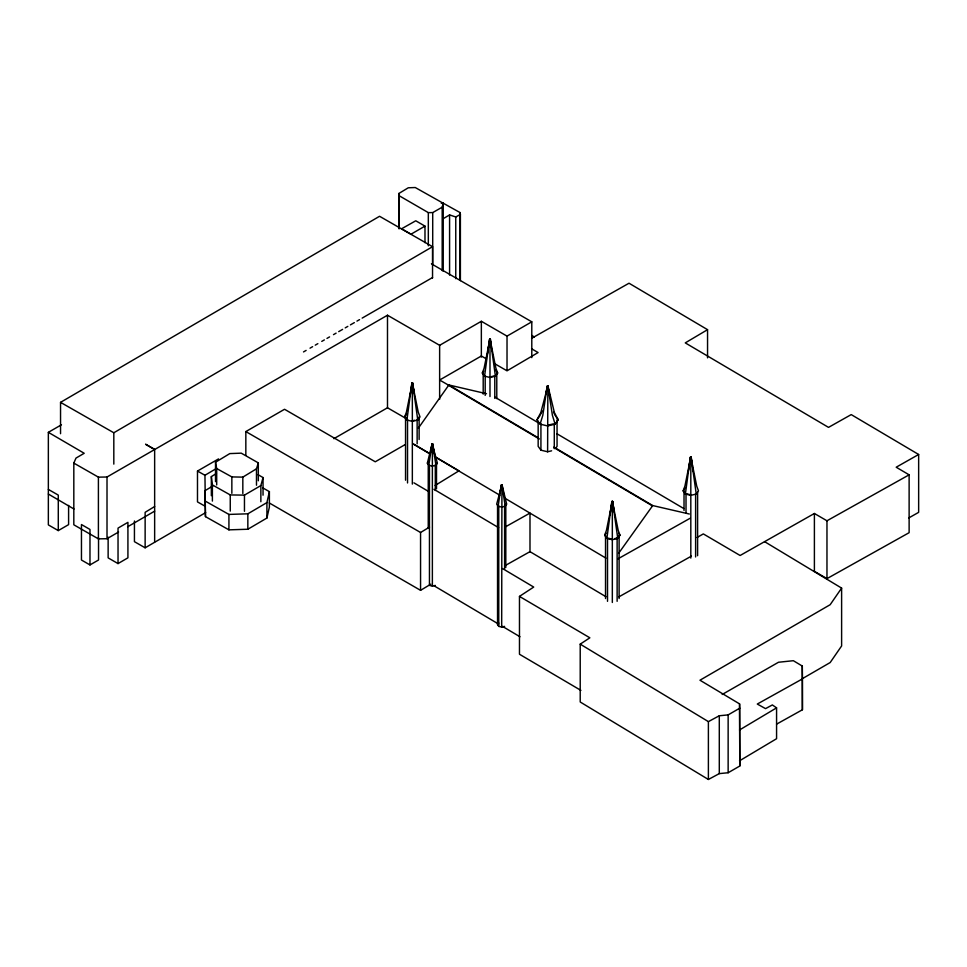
<?xml version="1.0" encoding="UTF-8"?>
<svg xmlns="http://www.w3.org/2000/svg" width="967" height="967" viewBox="0 0 967 967"><rect width="100%" height="100%" fill="white"/><g stroke="black" fill="none" stroke-linecap="round" stroke-linejoin="round"><path stroke-width="1.45" d="M502.042 484.89L506.696 504.17L505.233 506.212L501.68 507.071L498.138 506.212L496.663 504.17L501.933 484.745L501.68 627.075L504.605 626.386M547.963 386.051L554.393 412.571L558.237 419.799L555.118 424.138L547.612 425.939L540.094 424.138L536.975 419.799L540.819 412.571L547.854 385.906L547.612 451.77L551.613 450.815M411.857 383.162L406.914 420.041L412.341 421.346L417.768 420.041L420.016 416.91L418.24 412.087L412.341 382.896L406.43 412.087L404.665 416.91L406.914 420.041M489.52 339.296L484.564 376.175L489.991 377.468L495.418 376.175L497.667 373.044L495.902 368.222L489.991 339.018L484.092 368.222L482.315 373.044L484.564 376.175M611.845 501.522L606.889 538.401L612.329 539.695L617.756 538.401L620.004 535.259L618.227 530.448L612.329 501.244L606.418 530.448L604.653 535.259L606.889 538.401M690.341 457.161L685.385 494.04L690.813 495.346L696.24 494.04L698.488 490.91L696.723 486.087L690.813 456.895L684.914 486.087L683.137 490.91L685.385 494.04M410.081 396.325L412.002 382.968M487.525 353.934L487.948 350.973M488.383 347.999L489.653 339.103M610.068 514.674L611.99 501.329M688.564 470.325L688.987 467.363M689.411 464.39L690.486 456.968M432.019 443.901L428.828 465.236L432.37 466.094L435.924 465.236L437.398 463.193L432.128 443.768L427.354 463.193L428.828 465.236M501.329 484.89L498.138 506.212M547.249 386.051L542.801 415.339L540.094 424.138M430.484 452.459L432.128 443.768M498.972 497.775L499.516 494.886M500.06 491.985L501.438 484.745M546.282 391.526L547.358 385.906M216.632 468.342L204.956 475.268L205.463 516.632L228.925 529.843L247.842 529.239L266.916 518.034L266.916 502.598L269.382 491.635L262.903 487.948M266.916 518.034L269.382 507.059L269.382 491.635M442.185 270.555L442.185 207.18L443.237 203.251L415.254 187.525L408.279 187.791L398.767 193.533L398.767 228.248M260.86 501.728L260.86 485.567L263.036 477.553L257.947 474.64M256.485 485.229L256.485 468.814L258.31 462.879L241.242 453.16L229.795 453.596L215.52 462.226L215.52 481.639M118.603 532.007L107.011 538.716L98.404 538.861L73.818 524.803L73.818 463.096L75.994 458.08L84.214 453.281L48.35 432.334L61.441 424.803M540.638 414.335L542.269 410.927M764.583 541.653L841.616 588.105L830.182 604.689L699.963 680.212L739.586 703.903L739.791 766.021L728.139 772.742L719.291 773.612L708.388 779.475L580.212 701.994L580.212 644.143L589.858 637.809L519.472 596.397L533.711 587.066L502.477 568.523M418.433 428.043L448.869 384.975L486.486 393.726M618.59 553.366L652.737 505.572L689.338 514.021M432.128 444.046L432.733 443.901M412.002 383.355L412.812 383.162M404.665 416.91L406.914 413.779M482.315 373.044L483.814 370.953M427.354 463.193L428.828 461.138M536.975 419.799L540.094 415.459M555.674 448.241L557.052 446.319L557.052 419.799M501.68 627.075L498.754 626.386L497.546 624.694L498.754 623.002M611.99 501.716L612.8 501.522M604.653 535.259L606.152 533.18M617.127 601.317L617.127 538.039L619.11 535.259L619.11 598.537M683.137 490.91L685.385 487.779M489.653 339.49L490.462 339.296M690.486 457.355L691.284 457.161M211.35 495.696L211.35 476.598L216.403 473.467M435.138 485.47L458.974 470.832L434.521 456.412M154.647 506.527L145.135 512.317L145.135 547.805L134.437 541.677L134.437 520.983M215.52 462.226L216.693 468.548L231.85 476.912L242.826 477.13L256.485 468.814M145.135 547.805L205.669 512.607M269.297 502.973L420.56 590.341L420.56 532.491L429.517 527.1M420.56 590.341L430.798 584.189M739.501 729.988L776.574 707.856L772.355 704.943L765.55 708.63L757.282 704.049L802.417 678.907L802.296 666.058L793.351 660.703L778.495 662.25L722.204 694.463M739.501 760.836L776.574 738.715L776.574 707.856M443.237 218.675L449.582 214.916L455.759 216.983L460.389 214.408L460.062 212.571L443.478 203.348L441.278 203.324M212.74 486.075L204.956 490.692L205.463 516.632M531.572 338.341L629.021 283.222L707.554 329.674L685.265 342.886L828.514 427.378L851.226 414.601L918.65 454.49L918.65 512.341L908.666 517.998M205.463 501.208L228.925 514.42L247.842 513.815L266.916 502.598M60.546 433.7L60.546 402.357L379.56 216.282L432.539 246.682L432.539 278.037M113.816 464.124L113.816 432.769L432.539 246.682M211.35 476.598L212.389 484.914L230.255 494.935L244.458 495.128L260.86 485.567M118.034 563.592L127.922 557.826L127.922 522.349L118.034 528.103L118.034 563.592L108.135 557.874L108.135 537.181M801.534 679.148L830.182 662.54L841.616 645.956L841.616 588.105M424.984 226.121L410.999 234.195L401.523 228.816L415.762 220.79L424.984 226.121L424.984 242.681M303.517 351.928L306.116 350.417M310.032 348.168L312.631 346.67M315.242 345.159L317.853 343.66M321.757 341.399L324.368 339.9M326.967 338.402L329.578 336.891M333.494 334.642L336.093 333.144M338.704 331.633L342.608 329.384M345.219 327.886L347.83 326.375M350.429 324.876L354.345 322.615M356.944 321.117L359.555 319.618M362.166 318.107L432.539 277.541M73.818 463.096L98.404 477.142L107.011 477.009L387.489 315.218L439.634 345.316L481.348 321.286L507.022 336.117L531.79 321.818L431.439 263.834M48.35 432.334L48.35 524.9L58.286 530.593L68.597 524.634L68.597 505.415M204.956 506.128L197.486 501.909L197.486 471.05L218.53 458.902M127.608 526.797L154.647 511.156M89.979 564.933L89.979 529.457L81.458 524.537L81.458 560.026L89.979 564.933L98.537 560.002L98.537 537.821M333.857 438.692L387.489 407.772L405.741 418.312M580.212 644.143L708.388 721.624L719.291 715.761L728.139 714.891L739.791 708.17M245.836 455.3L245.836 431.572L284.54 409.271L375.256 461.791L405.088 444.627M398.767 193.533L399.105 195.697L428.321 212.619L432.708 212.595L442.185 207.18M697.05 537.471L703.335 533.917L740.118 555.493L814.395 513.477L826.966 520.778L909.125 474.833L909.125 532.684L826.966 578.629L814.395 571.328L814.395 513.477M918.65 454.49L896.191 467.218L909.125 474.833M617.78 558.95L690.051 518.312M618.953 596.82L691.369 556.146M505.149 527.015L529.989 513.09L529.989 552.254M505.149 565.586L529.989 551.661L605.934 596.699M776.622 724.126L802.417 709.766L802.417 678.907M489.991 376.961L494.79 375.812L494.79 398.404M412.341 420.826L414.734 420.258M547.612 425.25L552.955 423.981M614.722 538.607L617.127 538.039M429.457 464.873L429.457 585.41L432.37 586.099L435.295 585.41M538.16 421.274L538.16 446.319L540.928 450.175L547.612 451.77M690.813 494.826L686.014 493.678L686.014 513.272M611.12 538.897L607.518 538.039L607.518 601.317M197.486 471.05L204.956 475.268M145.618 444.3L154.647 449.45L154.647 542.016M60.546 402.357L113.816 432.769M48.35 489.423L58.286 495.104L58.286 530.593M486.486 358.962L481.348 356.001L439.634 380.031L448.724 385.265M494.185 363.411L507.022 370.82L538.087 352.556L531.584 348.773M245.836 431.572L420.56 532.491M145.775 444.324L154.647 449.45M531.765 335.452L534.34 336.951M48.35 494.052L73.963 509.005M580.901 690.39L519.472 654.248L519.472 596.397M494.705 397.026L538.752 423.038M556.799 433.675L683.681 508.485M413.936 444.264L429.372 453.378M413.936 482.835L429.372 491.949M448.869 384.975L538.462 437.966M554.055 447.189L652.737 505.572M448.446 385.217L539.344 438.982M553.632 447.431L652.326 505.814M412.885 443.793L429.735 453.765M436.226 457.596L499.746 495.177M504.931 498.247L605.934 558.128M433.965 489.314L498.634 527.68M433.965 585.736L498.634 624.102M502.477 626.374L519.968 636.757M555.904 416.547L558.237 419.799M618.505 533.18L620.004 535.259M495.418 369.902L497.667 373.044M406.213 417.829L407.53 419.678L407.53 482.956M553.499 412.063L555.118 415.459M555.118 424.138L552.411 415.339L547.854 386.196M696.24 494.04L691.151 457.355M617.756 538.401L612.655 501.716M495.418 376.175L490.329 339.49M417.768 420.041L412.667 383.355M547.854 385.906L550.271 398.561M501.933 484.745L503.843 494.886M432.624 443.768L435.09 456.799M505.233 506.212L501.933 485.035M435.924 465.236L432.624 444.046M691.151 456.968L692.432 465.876M692.856 468.838L693.279 471.811M612.655 501.329L614.154 511.712M490.329 339.103L491.393 346.524M412.667 382.968L413.949 391.877M739.791 766.021L739.586 703.903M802.417 709.766L802.296 666.058M826.966 520.778L826.966 578.629M728.139 714.891L728.139 772.742M719.291 715.761L719.291 773.612M708.388 721.624L708.388 779.475M707.554 329.674L707.554 357.863M697.606 492.421L697.606 555.699M695.611 493.678L695.611 556.956M690.813 456.895L690.813 558.104M684.02 490.91L684.02 510.491M612.329 501.788L612.329 602.465M605.535 535.259L605.535 598.537M554.284 423.655L554.284 448.7M547.612 385.845L547.612 388.698M540.928 423.655L540.928 450.175M531.79 321.818L531.79 357.645M507.022 336.117L507.022 370.446M505.814 567.448L505.814 504.17L504.605 505.862L504.605 569.128M501.68 484.685L501.68 487.453M498.754 505.862L498.754 626.386M497.546 505.681L497.546 624.694M496.784 373.044L496.784 398.646M489.991 339.562L489.991 396.543M485.192 375.812L485.192 395.394M483.198 373.044L483.198 394.137M481.348 321.286L481.348 357.113M460.389 214.408L460.389 280.635M460.062 212.571L460.062 280.309M455.759 216.983L455.759 278.689M449.582 214.916L449.582 275.111M443.237 203.251L443.237 271.352M439.634 345.316L439.634 399.311M436.504 463.193L436.504 488.806M435.295 464.873L435.295 490.487M432.708 212.595L432.708 265.417M432.37 444.107L432.37 586.099M428.321 212.619L428.321 245.823M428.248 463.193L428.248 527.97M419.122 439.514L419.122 416.91L417.14 419.678L417.14 443.793M412.341 382.896L412.341 484.104M405.548 416.91L405.548 480.188M399.105 195.697L399.105 228.901M387.489 315.218L387.489 407.772M263.036 477.553L263.036 495.189M258.31 462.879L258.31 480.792M247.842 513.815L247.842 529.239M244.458 495.128L244.458 511.289M242.826 477.13L242.826 493.545M231.85 476.912L231.85 493.327M230.255 494.935L230.255 511.096M228.925 514.42L228.925 529.843M216.693 468.548L216.693 484.963M212.389 484.914L212.389 501.075M107.011 477.009L107.011 538.716M98.404 477.142L98.404 538.861"/></g></svg>
